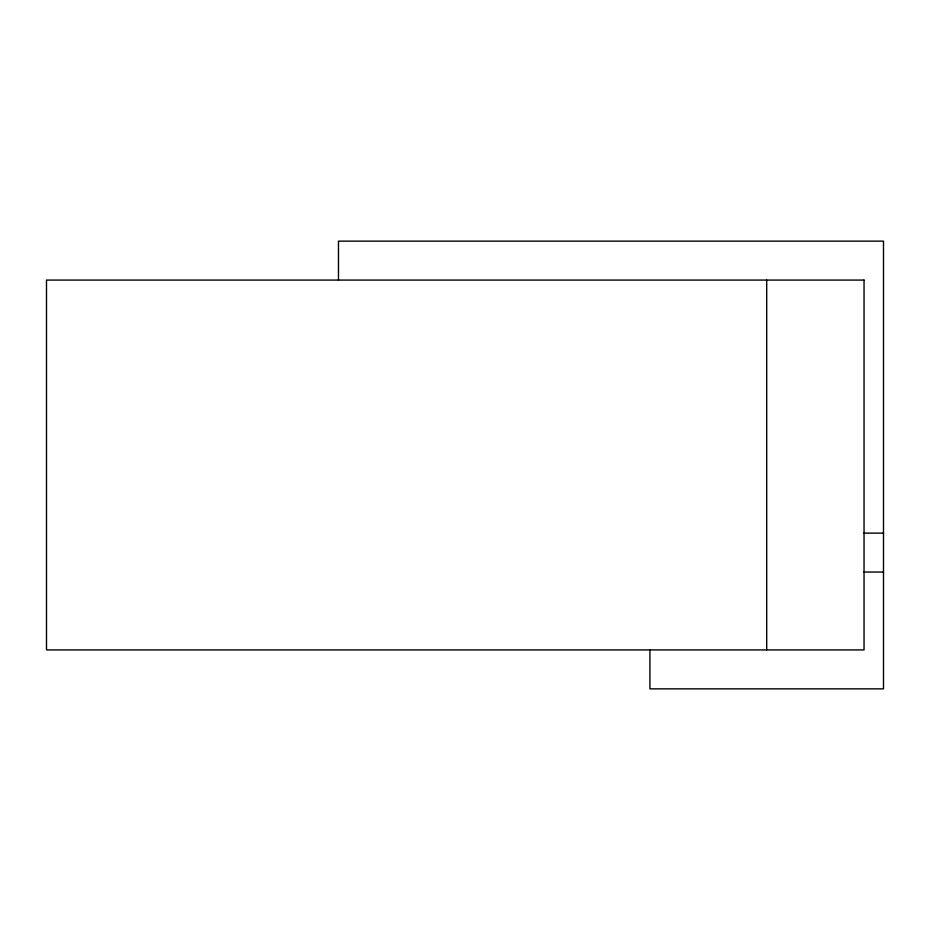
<?xml version="1.0" encoding="UTF-8"?>
<svg xmlns="http://www.w3.org/2000/svg" width="930" height="930" viewBox="0 0 930 930"><rect width="100%" height="100%" fill="white"/><g stroke="black" fill="none" stroke-linecap="round" stroke-linejoin="round"><path stroke-width="1.4" d="M864.04 533.123L883.5 533.123M864.04 572.055L883.5 572.055M766.704 280.081L766.704 649.919M649.919 649.919L649.919 688.851L883.5 688.851L883.5 241.149L338.474 241.149L338.474 280.081M864.04 280.081L46.5 280.081L46.5 649.919L864.04 649.919L864.04 280.081"/></g></svg>
